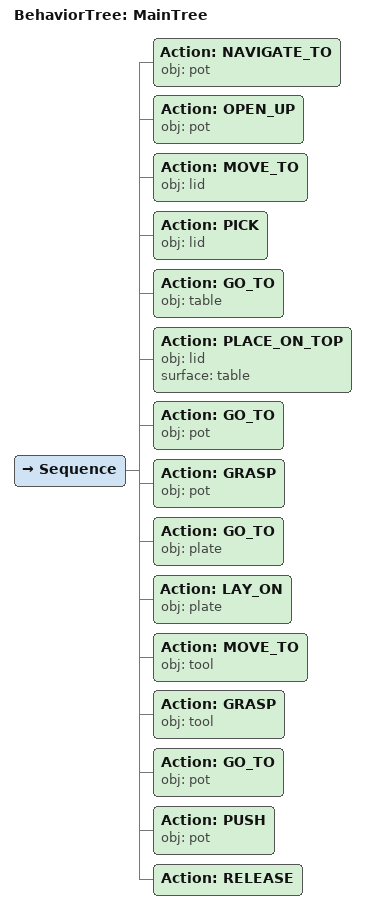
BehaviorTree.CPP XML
<root main_tree_to_execute="MainTree">
  <BehaviorTree ID="MainTree">
    <Sequence>
      <!-- Navigate to pot -->
      <Action ID="NAVIGATE_TO" obj="pot" />
      <!-- Open up pot -->
      <Action ID="OPEN_UP" obj="pot" />
      <!-- Move to lid -->
      <Action ID="MOVE_TO" obj="lid" />
      <!-- Pick lid -->
      <Action ID="PICK" obj="lid" />
      <!-- Go to table -->
      <Action ID="GO_TO" obj="table" />
      <!-- Place lid on table -->
      <Action ID="PLACE_ON_TOP" obj="lid" surface="table" />
      <!-- Go to pot -->
      <Action ID="GO_TO" obj="pot" />
      <!-- Grasp pot -->
      <Action ID="GRASP" obj="pot" />
      <!-- Go to plate -->
      <Action ID="GO_TO" obj="plate" />
      <!-- Lay on plate -->
      <Action ID="LAY_ON" obj="plate" />
      <!-- Move to tool -->
      <Action ID="MOVE_TO" obj="tool" />
      <!-- Grasp tool -->
      <Action ID="GRASP" obj="tool" />
      <!-- Go to pot -->
      <Action ID="GO_TO" obj="pot" />
      <!-- Push pot (use tool to push pot toward front edge of table) -->
      <Action ID="PUSH" obj="pot" />
      <!-- Release -->
      <Action ID="RELEASE" />
    </Sequence>
  </BehaviorTree>
</root>
